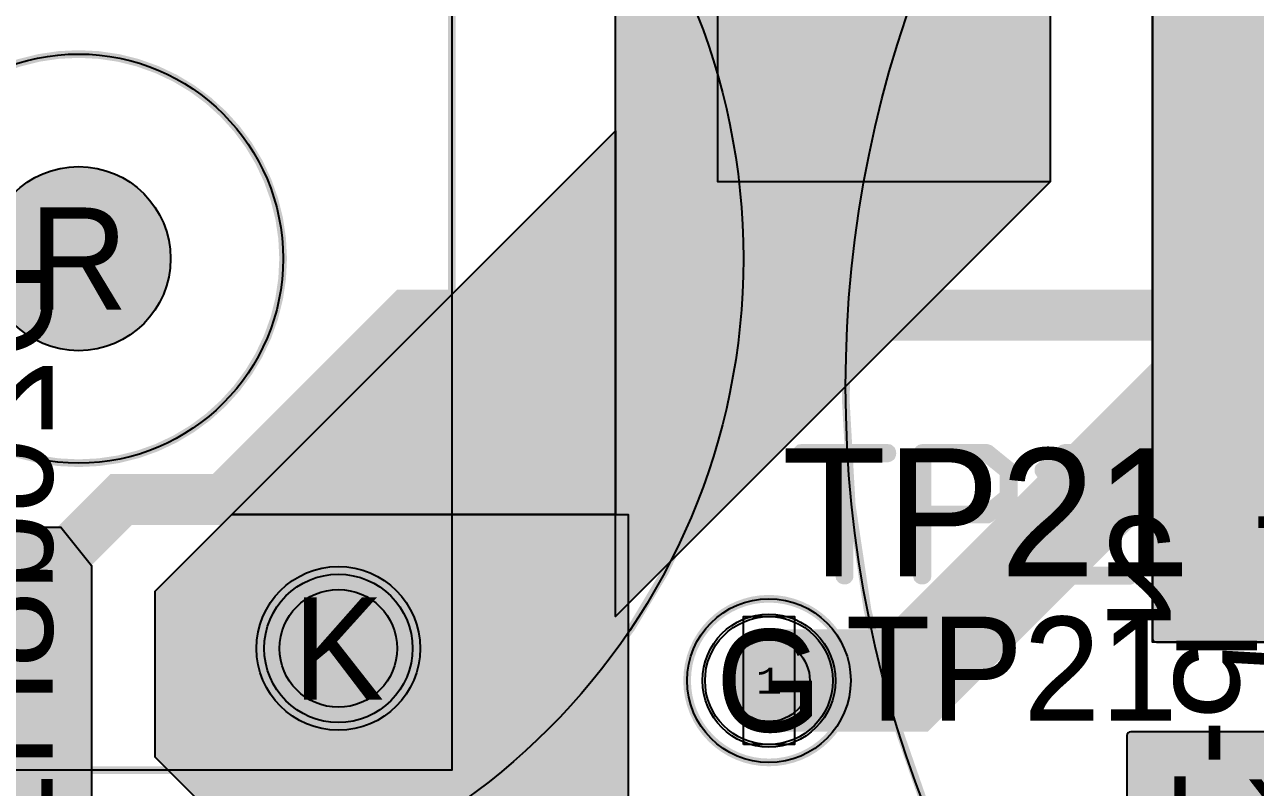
# Model space of a CAD drawing. Extents: x -18 to 179, y -60 to 172.
# Drawn here: x 12.44 to 36.51, y 137.16 to 152.07 of the extents above; entities that cross this region are included whole.
import ezdxf
from ezdxf.enums import TextEntityAlignment as Align

# ---------------------------------------------------------------- set-up
doc = ezdxf.new("R2010")
doc.units = 0
doc.header["$MEASUREMENT"] = 0
for name, color, linetype in [('ASSEMBLY_OUTLINES_BTM', 191, 'CONTINUOUS'), ('ASSEMBLY_OUTLINES_TOP', 102, 'CONTINUOUS'), ('ASSEMBLY_PART_NUMBERS_BTM', 191, 'CONTINUOUS'), ('ASSEMBLY_PART_NUMBERS_TOP', 102, 'CONTINUOUS'), ('ASSEMBLY_REF_DES_TOP', 102, 'CONTINUOUS'), ('DRILL_DRAWING', 21, 'CONTINUOUS'), ('GENERATED_SILKSCREEN_BTM', 255, 'CONTINUOUS'), ('GENERATED_SILKSCREEN_TOP', 140, 'CONTINUOUS'), ('MOUNTING_HOLE_PADS_LAYER14', 150, 'CONTINUOUS'), ('MOUNTING_HOLE_PADS_LAYER15', 230, 'CONTINUOUS'), ('MOUNTING_HOLES_LAYER_BOT17', 42, 'CONTINUOUS'), ('MOUNTING_HOLES_LAYER_TOP', 42, 'CONTINUOUS'), ('PART_HOLES_LAYER_BOTTOM', 30, 'CONTINUOUS'), ('PART_HOLES_LAYER_TOP', 30, 'CONTINUOUS'), ('PART_PADS_LAYER_BOTTOM', 230, 'CONTINUOUS'), ('PART_PADS_LAYER_TOP', 150, 'CONTINUOUS'), ('PIN_NUMBERS_BTM', 8, 'CONTINUOUS'), ('PIN_NUMBERS_TOP', 8, 'CONTINUOUS'), ('PLACEMENT_OUTLINES_BTM', 222, 'CONTINUOUS'), ('PLACEMENT_OUTLINES_TOP', 130, 'CONTINUOUS'), ('PLANE_DATA_LAYER_BOTTOM', 230, 'CONTINUOUS'), ('PLANE_DATA_LAYER_TOP', 150, 'CONTINUOUS'), ('PLANE_SHAPES_LAYER_BOTTOM', 230, 'CONTINUOUS'), ('PLANE_SHAPES_LAYER_TOP', 150, 'CONTINUOUS'), ('SILKSCREEN_OUTLINES_BTM', 211, 'CONTINUOUS'), ('SILKSCREEN_OUTLINES_TOP', 150, 'CONTINUOUS'), ('SILKSCREEN_REF_DES_TOP', 150, 'CONTINUOUS'), ('SOLDERMASK_PADS_BTM', 102, 'CONTINUOUS'), ('SOLDERMASK_PADS_TOP', 102, 'CONTINUOUS'), ('TRACES_LAYER_BOTTOM', 230, 'CONTINUOUS'), ('TRACES_LAYER_TOP', 150, 'CONTINUOUS')]:
    doc.layers.add(name, color=color, linetype=linetype)
doc.styles.add('COURIER_NEW', font='COUR.TTF')
doc.styles.add('VERIBEST_GERBER_0', font='txt')

msp = doc.modelspace()

# ---------------------------------------------------------------- hatches: boundary and pattern name
at = {"layer": 'MOUNTING_HOLES_LAYER_BOT17'}
h = msp.add_hatch(color=256, dxfattribs=at)
edge = h.paths.add_edge_path()
edge.add_arc((13.5, 147.5), 1.8, 0, 360)
h = msp.add_hatch(color=256, dxfattribs=at)
edge = h.paths.add_edge_path()
edge.add_arc((18.58, 139.88), 1.15, 0, 360)
at = {"layer": 'MOUNTING_HOLES_LAYER_TOP'}
h = msp.add_hatch(color=256, dxfattribs=at)
edge = h.paths.add_edge_path()
edge.add_arc((13.5, 147.5), 1.8, 0, 360)
h = msp.add_hatch(color=256, dxfattribs=at)
edge = h.paths.add_edge_path()
edge.add_arc((18.58, 139.88), 1.15, 0, 360)
at = {"layer": 'PART_HOLES_LAYER_BOTTOM'}
h = msp.add_hatch(color=256, dxfattribs=at)
edge = h.paths.add_edge_path()
edge.add_arc((27, 139.25), 0.8, 0, 360)
at = {"layer": 'PART_HOLES_LAYER_TOP'}
h = msp.add_hatch(color=256, dxfattribs=at)
edge = h.paths.add_edge_path()
edge.add_arc((27, 139.25), 0.8, 0, 360)
at = {"layer": 'PLANE_DATA_LAYER_BOTTOM'}
h = msp.add_hatch(color=256, dxfattribs=at)
h.paths.add_polyline_path([(32.5, 149.0762, -0.414213562), (32.4238, 149), (26.0762, 149, -0.414213562), (26, 149.0762), (26, 155.218437, -0.198909956), (26.022318, 155.272318), (29.727682, 158.977682, -0.198914779), (29.781564, 159), (32.4238, 159, -0.414213562), (32.5, 158.9238)], flags=0)
h.paths.add_polyline_path([(29.75, 157.46, -1), (32.25, 157.46, -1)], flags=0)
for points in [[(43, 155.9238, 0.414213562), (42.9238, 156), (35.53156, 155.999998, 0.198913366), (35.477678, 155.97768), (34.52232, 155.022322, 0.198909956), (34.500002, 154.968441), (34.500002, 154.96844), (34.5, 140.0762, 0.414213562), (34.5762, 140), (42.9238, 140, 0.414213562), (43, 140.0762)], [(43, 138.1738, 0.414213562), (42.9238, 138.25), (34.0762, 138.25, 0.414213562), (34, 138.1738), (34, 121.5762, 0.414213562), (34.0762, 121.5), (42.9238, 121.5, 0.414213562), (43, 121.5762)]]:
    msp.add_hatch(color=256, dxfattribs=at).paths.add_polyline_path(points, flags=0)
h = msp.add_hatch(color=256, dxfattribs=at)
h.paths.add_polyline_path([(17.250002, 130.968436), (17.249998, 122.28156), (17.249998, 122.281559, -0.198909956), (17.22768, 122.227678), (15.272322, 120.27232, -0.198913366), (15.21844, 120.250002), (3.8262, 120.25, -0.414213562), (3.75, 120.3262), (3.750002, 123.468439), (3.750002, 123.46844, -0.198909956), (3.77232, 123.522321), (3.95, 123.700001), (6.749998, 126.499998), (6.75, 126.500004), (6.75, 131.749996), (6.749997, 131.750001), (4.750002, 133.749998, 0.207684346), (4.749996, 133.75), (3.03156, 133.750002, -0.198913366), (2.977678, 133.77232), (2.02232, 134.727678, -0.198909956), (2.000002, 134.781559), (2.000002, 141.468441, -0.198909956), (2.02232, 141.522322), (2.727678, 142.22768, -0.198913366), (2.78156, 142.249998), (2.95, 142.249998), (6.47, 142.249999), (13.113376, 142.25, -0.227836714), (13.172878, 142.221402), (13.7333, 141.520875, -0.170304676), (13.749998, 141.473273), (13.75, 134.500004), (13.750003, 134.499999), (17.227684, 131.022318, -0.198909956), (17.250002, 130.968437)], flags=0)
h.paths.add_polyline_path([(2.95, 135.5, -1), (6.05, 135.5, -1)], flags=0)
h.paths.add_polyline_path([(6.47, 139.88, -1), (10.37, 139.88, -1)], flags=0)
h.paths.add_polyline_path([(11.03, 120.48, 0.414213562), (11.73, 121.18), (11.73, 122.48, 0.414213562), (11.03, 123.18), (9.73, 123.18, 0.235524645), (9.170866, 122.901152, -0.498717847), (9.049134, 122.901152, 0.235524645), (8.49, 123.18), (7.19, 123.18, 0.235524645), (6.630866, 122.901152, -0.498717847), (6.509134, 122.901152, 0.235524645), (5.95, 123.18), (4.65, 123.18, 0.414213562), (3.95, 122.48), (3.95, 121.18, 0.414213562), (4.65, 120.48), (5.95, 120.48, 0.235524645), (6.509134, 120.758848, -0.498717847), (6.630866, 120.758848, 0.235524645), (7.19, 120.48), (8.49, 120.48, 0.235524645), (9.049134, 120.758848, -0.498717847), (9.170866, 120.758848, 0.235524645), (9.73, 120.48)], flags=0)
h.paths.add_polyline_path([(14.05, 123.75, -1), (17.05, 123.75, -1)], flags=0)
h.paths.add_polyline_path([(14.05, 129.25, -1), (17.05, 129.25, -1)], flags=0)
at = {"layer": 'PLANE_DATA_LAYER_TOP'}
h = msp.add_hatch(color=256, dxfattribs=at)
h.paths.add_polyline_path([(32.5, 158.468438), (32.499998, 149.03156), (32.499998, 149.031559, -0.198909956), (32.47768, 148.977678), (24.250002, 140.750002), (24.25, 140.749996), (24.249998, 134.53156), (24.249998, 134.531559, -0.198909956), (24.22768, 134.477678), (23.522322, 133.77232, -0.198913366), (23.46844, 133.750002), (19.03156, 133.750002, -0.198913366), (18.977678, 133.77232), (15.02232, 137.727678, -0.198909956), (15.000002, 137.781559), (15.000002, 140.968441, -0.198909956), (15.02232, 141.022322), (16.63, 142.630002), (20.95, 146.950001), (23.999998, 149.999998), (24, 150.000004), (24.000002, 153.71844), (24.000002, 153.718441, -0.198909956), (24.02232, 153.772322), (29.727678, 159.47768, -0.198914779), (29.78156, 159.499998), (31.46844, 159.499998, -0.198913366), (31.522322, 159.47768), (32.477682, 158.52232, -0.198909956), (32.5, 158.468439)], flags=0)
h.paths.add_polyline_path([(16.63, 139.88, -1), (20.53, 139.88, -1)], flags=0)
h.paths.add_polyline_path([(20.95, 135.5, -1), (24.05, 135.5, -1)], flags=0)
h.paths.add_polyline_path([(29.75, 157.46, -1), (32.25, 157.46, -1)], flags=0)
for points in [[(18.58, 139.88), (18.58, 141.9062)], [(18.58, 139.88), (16.5538, 139.88)], [(18.58, 139.88), (18.58, 137.8538)], [(18.58, 139.88), (20.6062, 139.88)]]:
    msp.add_hatch(color=256, dxfattribs=at).paths.add_polyline_path(points, is_closed=False, flags=0)
at = {"layer": 'PLANE_SHAPES_LAYER_BOTTOM'}
for points in [[(32.5, 149), (26, 149), (26, 155.25), (29.75, 159), (32.5, 159)], [(43, 140), (34.5, 140), (34.5, 155), (35.5, 156), (43, 156)], [(13.75, 123.75), (6.75, 123.75), (6.75, 142.25), (13.15, 142.25), (13.75, 141.5)]]:
    msp.add_hatch(color=256, dxfattribs=at).paths.add_polyline_path(points, flags=0)
at = {"layer": 'PLANE_SHAPES_LAYER_TOP'}
for points in [[(32.5, 149), (24, 140.5), (24, 153.75), (29.75, 159.5), (31.5, 159.5), (32.5, 158.5)], [(16.5, 142.5), (24, 150), (24, 142.5)], [(24.25, 134.5), (23.5, 133.75), (19, 133.75), (15, 137.75), (15, 141), (16.5, 142.5), (24.25, 142.5)]]:
    msp.add_hatch(color=256, dxfattribs=at).paths.add_polyline_path(points, flags=0)

# ---------------------------------------------------------------- linework, layer by layer
at = {"layer": 'ASSEMBLY_OUTLINES_BTM'}
msp.add_lwpolyline([(5.8, 137.5), (5.8, 157.5), (20.8, 157.5), (20.8, 137.5)], close=True, dxfattribs=at)
for centre, radius in [((51, 145), 22.5), ((13.5, 147.5), 13), ((13.5, 147.5), 4)]:
    msp.add_circle(centre, radius, dxfattribs=at)
at = {"layer": 'ASSEMBLY_OUTLINES_TOP'}
msp.add_lwpolyline([(26.5, 138), (26.5, 140.5), (27.5, 140.5), (27.5, 138)], close=True, dxfattribs=at)
msp.add_circle((27, 139.25), 1.6, dxfattribs=at)
at = {"layer": 'GENERATED_SILKSCREEN_BTM', "const_width": 0.15}
for points in [[(73.500005, 145, -0.154151503), (69.418977, 132.077481, 0.00000355), (69.418972, 132.07749, 1.056511905), (31.274926, 155.824566, 0.000004138), (31.274914, 155.824566, -0.775982006), (73.500005, 145)], [(37.608834, 126.918893, 0.000003714), (37.60883, 126.918883, -0.33456476), (29.927341, 152.886271, 0.000003855), (29.927352, 152.886273, 0.334564793), (37.608834, 126.918893)]]:
    msp.add_lwpolyline(points, format="xyb", dxfattribs=at)
for points in [[(0.5, 147.5, -1), (26.5, 147.5, -1)], [(9.5, 147.5, -1), (17.5, 147.5, -1)]]:
    msp.add_lwpolyline(points, format="xyb", close=True, dxfattribs=at)
msp.add_lwpolyline([(5.8, 137.5), (5.8, 157.5), (20.8, 157.5), (20.8, 137.5)], close=True, dxfattribs=at)
at = {"layer": 'GENERATED_SILKSCREEN_TOP', "const_width": 0.25}
for points in [[(35.03375, 141.35), (35.01375, 141.345), (35.00375, 141.335), (34.99625, 141.3175), (34.99375, 141.2975), (34.99625, 141.28), (35.00375, 141.2625), (35.01375, 141.25), (35.03375, 141.2475), (36.00875, 141.2475), (36.02625, 141.25), (36.04125, 141.2625), (36.04875, 141.28), (36.05125, 141.2975), (36.04875, 141.3175), (36.04125, 141.335), (36.02625, 141.345), (36.00875, 141.35), (35.56875, 141.35), (35.56875, 143.6975), (35.56625, 143.715), (35.55875, 143.7275), (35.54625, 143.735), (35.52875, 143.7375), (35.51625, 143.74), (35.50375, 143.74), (35.49375, 143.735), (35.48375, 143.725), (34.99625, 143.04), (34.98875, 143.0225), (34.98875, 143.005), (34.99625, 142.99), (35.00875, 142.9775), (35.02375, 142.9675), (35.04125, 142.9625), (35.05125, 142.9625), (35.05875, 142.965), (35.07125, 142.98), (35.47125, 143.54), (35.47125, 141.35), (35.03375, 141.35)], [(28.42875, 141.2975), (28.43125, 141.28), (28.44375, 141.265), (28.46125, 141.2575), (28.47875, 141.255), (28.49625, 141.2575), (28.51125, 141.265), (28.52375, 141.28), (28.52875, 141.2975), (28.52875, 143.645), (29.32125, 143.645), (29.33875, 143.65), (29.35375, 143.66), (29.36125, 143.6775), (29.36375, 143.695), (29.36125, 143.715), (29.35375, 143.7325), (29.33875, 143.745), (29.32125, 143.7475), (27.63375, 143.7475), (27.61625, 143.745), (27.60375, 143.7325), (27.59375, 143.715), (27.59125, 143.695), (27.59375, 143.6775), (27.60375, 143.66), (27.61625, 143.65), (27.63375, 143.645), (28.42875, 143.645), (28.42875, 141.2975)], [(31.71875, 142.7975), (31.72625, 142.8025), (31.72875, 142.815), (31.73625, 142.8275), (31.73625, 142.84), (31.73625, 143.355), (31.73625, 143.3675), (31.72875, 143.375), (31.72875, 143.3825), (31.72625, 143.385), (31.72375, 143.3875), (31.71875, 143.3925), (31.29375, 143.7375), (31.28125, 143.7425), (31.27125, 143.745), (31.26125, 143.7475), (30.00125, 143.7475), (29.97875, 143.7425), (29.96375, 143.73), (29.95125, 143.715), (29.94625, 143.6975), (29.94625, 141.2975), (29.95125, 141.2775), (29.96375, 141.265), (29.97875, 141.2575), (29.99625, 141.255), (30.01625, 141.2575), (30.03375, 141.265), (30.04625, 141.2775), (30.05125, 141.2975), (30.05125, 142.4475), (31.26125, 142.4475), (31.27875, 142.45), (31.28625, 142.4525), (31.28875, 142.4525), (31.29375, 142.455), (31.71875, 142.7975)], [(30.05125, 143.645), (31.24625, 143.645), (31.63625, 143.33), (31.63625, 142.865), (31.24625, 142.5475), (30.05125, 142.5475), (30.05125, 143.645)], [(33.65875, 143.7375), (34.07875, 143.395), (34.08625, 143.3825), (34.08875, 143.3725), (34.09375, 143.365), (34.09625, 143.355), (34.09625, 143.0125), (34.09375, 143.0025), (34.08875, 142.9875), (34.08625, 142.975), (34.07875, 142.97), (32.41375, 141.6175), (32.41375, 141.35), (34.04625, 141.35), (34.06375, 141.345), (34.07875, 141.335), (34.08625, 141.3175), (34.08875, 141.2975), (34.08625, 141.28), (34.07875, 141.2625), (34.06375, 141.2525), (34.04625, 141.2475), (32.36125, 141.2475), (32.34125, 141.2525), (32.32875, 141.265), (32.31625, 141.2775), (32.31125, 141.2975), (32.31125, 141.64), (32.31375, 141.6475), (32.31875, 141.665), (32.32375, 141.6725), (32.32875, 141.6775), (32.33375, 141.6825), (33.99625, 143.0375), (33.99625, 143.33), (33.60625, 143.645), (32.79875, 143.645), (32.39125, 143.3125), (32.37375, 143.3075), (32.35625, 143.31), (32.34125, 143.3175), (32.33125, 143.3325), (32.32125, 143.3475), (32.31875, 143.365), (32.31875, 143.375), (32.32125, 143.3825), (32.33375, 143.395), (32.75375, 143.7375), (32.76375, 143.74), (32.77125, 143.7425), (32.77375, 143.745), (32.78375, 143.7475), (33.62625, 143.7475), (33.63625, 143.745), (33.63875, 143.745), (33.64125, 143.7425), (33.64875, 143.74), (33.65875, 143.7375)]]:
    msp.add_lwpolyline(points, dxfattribs=at)
at = {"layer": 'GENERATED_SILKSCREEN_TOP', "const_width": 0.15}
msp.add_lwpolyline([(25.4, 139.25, -1), (28.6, 139.25, -1)], format="xyb", close=True, dxfattribs=at)
at = {"layer": 'MOUNTING_HOLE_PADS_LAYER14'}
msp.add_circle((18.58, 139.88), 1.45, dxfattribs=at)
at = {"layer": 'MOUNTING_HOLE_PADS_LAYER15'}
msp.add_circle((18.58, 139.88), 1.45, dxfattribs=at)
at = {"layer": 'MOUNTING_HOLES_LAYER_BOT17'}
for centre, radius in [((13.5, 147.5), 1.8), ((18.58, 139.88), 1.15)]:
    msp.add_circle(centre, radius, dxfattribs=at)
at = {"layer": 'MOUNTING_HOLES_LAYER_TOP'}
for centre, radius in [((13.5, 147.5), 1.8), ((18.58, 139.88), 1.15)]:
    msp.add_circle(centre, radius, dxfattribs=at)
at = {"layer": 'PART_HOLES_LAYER_BOTTOM'}
msp.add_circle((27, 139.25), 0.8, dxfattribs=at)
at = {"layer": 'PART_HOLES_LAYER_TOP'}
msp.add_circle((27, 139.25), 0.8, dxfattribs=at)
at = {"layer": 'PART_PADS_LAYER_BOTTOM'}
msp.add_circle((27, 139.25), 1.25, dxfattribs=at)
at = {"layer": 'PART_PADS_LAYER_TOP'}
msp.add_circle((27, 139.25), 1.25, dxfattribs=at)
at = {"layer": 'PLACEMENT_OUTLINES_BTM'}
for centre, radius in [((51, 145), 22.5), ((13.5, 147.5), 13)]:
    msp.add_circle(centre, radius, dxfattribs=at)
at = {"layer": 'PLACEMENT_OUTLINES_TOP'}
msp.add_circle((27, 139.25), 1.6, dxfattribs=at)
at = {"layer": 'PLANE_DATA_LAYER_BOTTOM'}
for points in [[(43, 155.9238, 0.414213562), (42.9238, 156), (35.53156, 155.999998, 0.198913366), (35.477678, 155.97768), (34.52232, 155.022322, 0.198909956), (34.500002, 154.968441), (34.500002, 154.96844), (34.5, 140.0762, 0.414213562), (34.5762, 140), (42.9238, 140, 0.414213562), (43, 140.0762)], [(43, 138.1738, 0.414213562), (42.9238, 138.25), (34.0762, 138.25, 0.414213562), (34, 138.1738), (34, 121.5762, 0.414213562), (34.0762, 121.5), (42.9238, 121.5, 0.414213562), (43, 121.5762)]]:
    msp.add_lwpolyline(points, format="xyb", close=True, dxfattribs=at)
at = {"layer": 'PLANE_DATA_LAYER_TOP', "const_width": 0.5}
for points in [[(18.58, 139.88), (18.58, 141.9062)], [(18.58, 139.88), (16.5538, 139.88)], [(18.58, 139.88), (18.58, 137.8538)], [(18.58, 139.88), (20.6062, 139.88)]]:
    msp.add_lwpolyline(points, dxfattribs=at)
at = {"layer": 'PLANE_SHAPES_LAYER_BOTTOM'}
for points in [[(32.5, 149), (26, 149), (26, 155.25), (29.75, 159), (32.5, 159)], [(43, 140), (34.5, 140), (34.5, 155), (35.5, 156), (43, 156)], [(13.75, 123.75), (6.75, 123.75), (6.75, 142.25), (13.15, 142.25), (13.75, 141.5)]]:
    msp.add_lwpolyline(points, close=True, dxfattribs=at)
msp.add_solid([(34, 121.5), (43, 121.5), (34, 138.25), (43, 138.25)], dxfattribs=at)
at = {"layer": 'PLANE_SHAPES_LAYER_TOP'}
for points in [[(32.5, 149), (24, 140.5), (24, 153.75), (29.75, 159.5), (31.5, 159.5), (32.5, 158.5)], [(16.5, 142.5), (24, 150), (24, 142.5)], [(24.25, 134.5), (23.5, 133.75), (19, 133.75), (15, 137.75), (15, 141), (16.5, 142.5), (24.25, 142.5)]]:
    msp.add_lwpolyline(points, close=True, dxfattribs=at)
at = {"layer": 'SILKSCREEN_OUTLINES_BTM'}
msp.add_lwpolyline([(5.8, 137.5), (5.8, 157.5), (20.8, 157.5), (20.8, 137.5)], close=True, dxfattribs=at)
for centre, radius in [((51, 145), 22.5), ((13.5, 147.5), 13), ((13.5, 147.5), 4)]:
    msp.add_circle(centre, radius, dxfattribs=at)
at = {"layer": 'SILKSCREEN_OUTLINES_TOP'}
msp.add_circle((27, 139.25), 1.6, dxfattribs=at)
at = {"layer": 'SOLDERMASK_PADS_BTM'}
for centre, radius in [((18.58, 139.88), 1.6), ((27, 139.25), 1.3)]:
    msp.add_circle(centre, radius, dxfattribs=at)
at = {"layer": 'SOLDERMASK_PADS_TOP'}
for centre, radius in [((18.58, 139.88), 1.6), ((27, 139.25), 1.3)]:
    msp.add_circle(centre, radius, dxfattribs=at)
at = {"layer": 'TRACES_LAYER_BOTTOM'}
for points, const_width in [([(34.615811, 146.394158), (19.93599, 146.394158), (16.332931, 142.791099), (14.330695, 142.791099), (13.337708, 141.798112)], 1), ([(22.5, 135.5), (21.563083, 136.436917), (21.563083, 136.896917), (18.58, 139.88)], 1.5)]:
    msp.add_lwpolyline(points, dxfattribs=dict(at, const_width=const_width))
at = {"layer": 'TRACES_LAYER_TOP', "const_width": 2}
for points in [[(27, 139.25), (29.693961, 139.25), (35.443961, 145), (39.5, 145)], [(8.42, 139.88), (10.332017, 137.967983), (10.342184, 137.967983), (15.55, 132.760167), (15.55, 129.25)]]:
    msp.add_lwpolyline(points, dxfattribs=at)

# ---------------------------------------------------------------- texts
at = {"layer": 'ASSEMBLY_PART_NUMBERS_BTM', "style": 'VERIBEST_GERBER_0', "text_generation_flag": 2}
msp.add_text('D26d8H13', height=2.032, rotation=90, dxfattribs=at).set_placement((10.96, 147.5), align=Align.TOP_LEFT)
msp.add_text('TRONKA_T_2', height=2.032, dxfattribs=at).set_placement((51, 142.46), align=Align.TOP_LEFT)
at = {"layer": 'ASSEMBLY_PART_NUMBERS_TOP', "style": 'VERIBEST_GERBER_0'}
msp.add_text('5-1879022-3', height=2.032, rotation=270, dxfattribs=at).set_placement((36.96, 140), align=Align.TOP_LEFT)
at = {"layer": 'ASSEMBLY_REF_DES_TOP', "style": 'VERIBEST_GERBER_0'}
msp.add_text('TP21', height=2.032, dxfattribs=at).set_placement((28.5, 140.5), align=Align.TOP_LEFT)
at = {"layer": 'DRILL_DRAWING', "style": 'VERIBEST_GERBER_0'}
for s, p in [('R', (13.5, 147.5)), ('K', (18.58, 139.88)), ('G', (27, 139.25))]:
    msp.add_text(s, height=2, dxfattribs=at).set_placement(p, align=Align.MIDDLE_CENTER)
at = {"layer": 'PIN_NUMBERS_BTM', "style": 'COURIER_NEW'}
msp.add_text('1', height=0.508, dxfattribs=at).set_placement((27, 139.25), align=Align.MIDDLE_CENTER)
at = {"layer": 'PIN_NUMBERS_TOP', "style": 'COURIER_NEW'}
msp.add_text('1', height=0.508, dxfattribs=at).set_placement((27, 139.25), align=Align.MIDDLE_CENTER)
at = {"layer": 'SILKSCREEN_REF_DES_TOP', "style": 'VERIBEST_GERBER_0'}
msp.add_text('TP21', height=2.5, dxfattribs=at).set_placement((27.25, 143.79), align=Align.TOP_LEFT)

doc.saveas('drawing.dxf')
